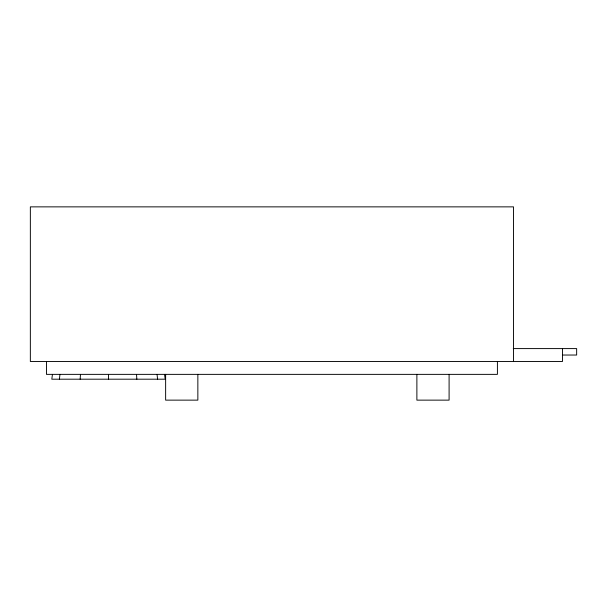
<?xml version="1.0" encoding="UTF-8"?>
<svg xmlns="http://www.w3.org/2000/svg" width="607" height="607" viewBox="0 0 607 607"><rect width="100%" height="100%" fill="white"/><g stroke="black" fill="none" stroke-linecap="round" stroke-linejoin="round"><path stroke-width="0.91" d="M80.154 379.193L80.465 374.496M59.403 379.193L59.949 374.496M52.43 374.534L51.807 379.193L165.195 379.193L164.573 374.534M513.264 348.593L576.65 348.593L576.65 355.034L562.477 355.034M157.054 374.496L157.6 379.193M136.529 374.496L136.848 379.193M562.477 348.593L562.477 361.484L30.35 361.484L30.358 206.866L513.514 206.866L513.514 361.484M497.414 361.484L497.414 374.367L46.458 374.367L46.458 361.484M449.097 374.367L449.097 400.134L416.88 400.134L416.88 374.367M197.852 374.367L197.852 400.134L165.635 400.134L165.635 374.367M108.501 374.496L108.501 379.193"/></g></svg>
